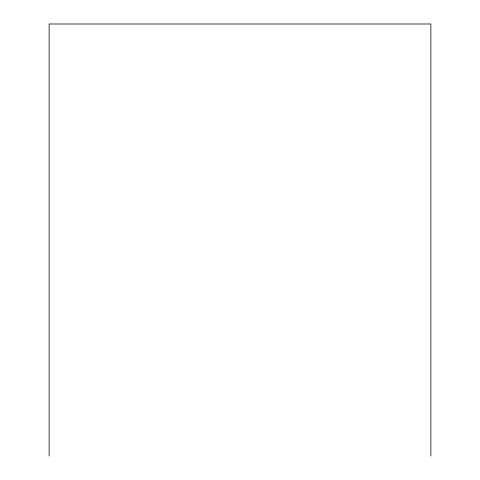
<?xml version="1.0" encoding="UTF-8"?>
<svg xmlns="http://www.w3.org/2000/svg" width="480" height="480" viewBox="0 0 480 480"><rect width="100%" height="100%" fill="white"/><g stroke="black" fill="none" stroke-linecap="round" stroke-linejoin="round"><path stroke-width="0.72" d="M430.866 456L430.866 24L49.134 24L49.134 456"/></g></svg>
